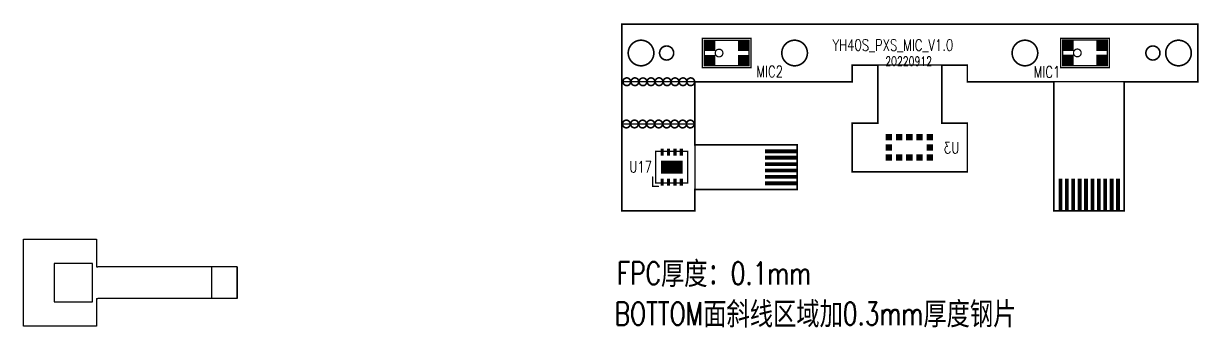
# Model space of a CAD drawing. Extents: x -144 to 4730, y -3845 to 502.
# Drawn here: x 1197.8 to 1289.6, y -3844.9 to -3821.1 of the extents above; entities that cross this region are included whole.
import ezdxf

# ---------------------------------------------------------------- set-up
doc = ezdxf.new("R2010")
doc.units = 0
doc.header["$LTSCALE"] = 15
doc.header["$MEASUREMENT"] = 0
doc.linetypes.add('KEEPOUT_00001000$0', pattern=[2, 1, 1])
doc.layers.get('0').update_dxf_attribs({"linetype": 'CONTINUOUS'})
for name, color, linetype in [('BOARD_CUTOUT_00', 254, 'CONTINUOUS'), ('BOARD_OUTLINE_00', 254, 'CONTINUOUS'), ('DRIL_PLTE_THRU_01', 16, 'CONTINUOUS'), ('DRIL_PLTE_THRU_02', 176, 'CONTINUOUS'), ('KEEPOUT_02', 67, 'CONTINUOUS'), ('PADS_BOT', 5, 'CONTINUOUS'), ('PADS_INNER', 1, 'CONTINUOUS'), ('PADS_TOP', 1, 'CONTINUOUS'), ('PART_NAME_01', 254, 'CONTINUOUS'), ('PART_NAME_02', 183, 'CONTINUOUS'), ('PART_TOP_2DLINE_01', 254, 'CONTINUOUS'), ('TEXT_01', 1, 'CONTINUOUS'), ('TEXT_26', 6, 'CONTINUOUS')]:
    doc.layers.add(name, color=color, linetype=linetype)
doc.styles.add('W0$1016', font='simplex', dxfattribs={"width": 0.75})
doc.styles.add('W0$127', font='simplex', dxfattribs={"width": 0.75})
doc.styles.add('W0$254', font='simplex', dxfattribs={"width": 0.75})

# ---------------------------------------------------------------- blocks, each defined once
blk = doc.blocks.new('SMOOTH_0$127')
at = {"const_width": 0.0635}
blk.add_lwpolyline([(-0.03175, 0, 1), (0.03175, 0, 1)], format="xyb", close=True, dxfattribs=at)
blk = doc.blocks.new('BOARD_68')
at = {"layer": 'BOARD_CUTOUT_00', "const_width": 0.127}
for points in [[(0.392, 12.35, 1), (2.392, 12.35, 1)], [(2.842, 12.35, 1), (3.942, 12.35, 1)], [(12.392, 12.35, 1), (14.392, 12.35, 1)], [(30.392, 12.35, 1), (32.392, 12.35, 1)], [(40.842, 12.35, 1), (41.942, 12.35, 1)], [(42.392, 12.35, 1), (44.392, 12.35, 1)], [(0.578, 10.1, 1), (-0.022, 10.1, 1)], [(0.912, 10.401, 1), (0.912, 9.801, 1)], [(1.843, 10.096, 1), (1.243, 10.096, 1)], [(2.471, 10.1, 1), (1.871, 10.1, 1)], [(3.1, 10.102, 1), (2.5, 10.102, 1)], [(3.724, 10.098, 1), (3.124, 10.098, 1)], [(4.347, 10.097, 1), (3.747, 10.097, 1)], [(4.971, 10.098, 1), (4.371, 10.098, 1)], [(5.573, 10.098, 1), (4.973, 10.098, 1)], [(0.547, 6.791, 1), (-0.053, 6.791, 1)], [(0.881, 7.093, 1), (0.881, 6.493, 1)], [(1.812, 6.787, 1), (1.212, 6.787, 1)], [(2.44, 6.792, 1), (1.84, 6.792, 1)], [(3.069, 6.794, 1), (2.469, 6.794, 1)], [(3.693, 6.789, 1), (3.093, 6.789, 1)], [(4.316, 6.789, 1), (3.716, 6.789, 1)], [(4.94, 6.789, 1), (4.34, 6.789, 1)], [(5.542, 6.789, 1), (4.942, 6.789, 1)]]:
    blk.add_lwpolyline(points, format="xyb", close=True, dxfattribs=at)
at = {"layer": 'BOARD_OUTLINE_00', "const_width": 0.127}
blk.add_lwpolyline([(-0.107, 0), (5.593, 0), (5.593, 1.65), (13.593, 1.65), (13.593, 5.15), (5.592, 5.15), (5.592, 10.1), (17.892, 10.1), (17.892, 11.4), (19.892, 11.4), (19.892, 6.85), (17.892, 6.85), (17.892, 3.05), (26.892, 3.05), (26.892, 6.85), (24.892, 6.85), (24.892, 11.401), (26.892, 11.401), (26.892, 10.1), (33.643, 10.1), (33.643, 0), (39.142, 0), (39.142, 10.101), (44.892, 10.101), (44.892, 14.601), (-0.107, 14.601)], close=True, dxfattribs=at)
at = {"layer": 'BOARD_OUTLINE_00'}
for p in [(-0.107, 14.601), (44.892, 14.601), (17.892, 11.4), (19.892, 11.4), (24.892, 11.401), (26.892, 11.401), (5.592, 10.1), (17.892, 10.1), (26.892, 10.1), (33.643, 10.1), (39.142, 10.101), (44.892, 10.101), (17.892, 6.85), (19.892, 6.85), (24.892, 6.85), (26.892, 6.85), (5.592, 5.15), (13.593, 5.15), (17.892, 3.05), (26.892, 3.05), (5.593, 1.65), (13.593, 1.65), (-0.107, 0), (5.593, 0), (33.643, 0), (39.142, 0)]:
    blk.add_blockref('SMOOTH_0$127', p, dxfattribs=at)
blk = doc.blocks.new('KEEPOUT_69')
at = {"layer": 'KEEPOUT_02', "linetype": 'KEEPOUT_00001000$0'}
blk.add_lwpolyline([(0.781304, -0.58674), (6.480556, -0.58674), (6.480556, -7.38759), (0.781304, -7.38759)], close=True, dxfattribs=at)
blk = doc.blocks.new('KEEPOUT_70')
at = {"layer": 'KEEPOUT_02', "linetype": 'KEEPOUT_00001000$0'}
blk.add_lwpolyline([(0.14605, -0.131826), (45.146722, -0.131826), (45.146722, -4.631436), (27.145488, -4.631436), (27.145488, -3.332226), (18.146268, -3.332226), (18.146268, -4.632198), (0.14605, -4.632198)], close=True, dxfattribs=at)
blk = doc.blocks.new('DRIL_HOLE_0')
blk.add_lwpolyline([(0, 0, 1), (0, 0, 1)], format="xyb", close=True)
blk = doc.blocks.new('PAD_0')
blk.add_lwpolyline([(0, 0, 1), (0, 0, 1)], format="xyb", close=True)
blk = doc.blocks.new('PAD_1')
at = {"const_width": 0.3}
blk.add_lwpolyline([(-1.25, 0), (1.25, 0)], dxfattribs=at)
blk = doc.blocks.new('STK_BOT_5')
at = {"layer": 'DRIL_PLTE_THRU_01'}
blk.add_blockref('DRIL_HOLE_0', (0, 0), dxfattribs=at)
at = {"layer": 'DRIL_PLTE_THRU_02'}
blk.add_blockref('DRIL_HOLE_0', (0, 0), dxfattribs=at)
at = {"layer": 'PADS_BOT', "rotation": 90}
blk.add_blockref('PAD_1', (0, 0), dxfattribs=at)
at = {"layer": 'PADS_INNER'}
blk.add_blockref('PAD_0', (0, 0), dxfattribs=at)
at = {"layer": 'PADS_TOP'}
blk.add_blockref('PAD_0', (0, 0), dxfattribs=at)
blk = doc.blocks.new('SYM_BOT_3')
for p in [(-2.75, 0), (-2.25, 0), (-1.75, 0), (-1.25, 0), (-0.75, 0), (-0.25, 0), (0.25, 0), (0.75, 0), (1.25, 0), (1.75, 0)]:
    blk.add_blockref('STK_BOT_5', p)
blk = doc.blocks.new('PART_BOT_0')
blk.add_blockref('SYM_BOT_3', (0, 0))
blk = doc.blocks.new('SMOOTH_0$1')
at = {"const_width": 0.05}
blk.add_lwpolyline([(-0.025, 0, 1), (0.025, 0, 1)], format="xyb", close=True, dxfattribs=at)
blk = doc.blocks.new('PART_BODY_TOP_3')
at = {"layer": 'PART_TOP_2DLINE_01', "const_width": 0.1}
blk.add_lwpolyline([(-1.51, 1.04), (-1.51, 1.5), (-0.77, 1.5)], dxfattribs=at)
blk.add_lwpolyline([(-1.25, 1.25), (1.25, 1.25), (1.25, -1.25), (-1.25, -1.25)], close=True, dxfattribs=at)
at = {"layer": 'PART_TOP_2DLINE_01'}
for p in [(-1.51, 1.5), (-1.51, 1.04), (-1.25, 1.25), (-0.77, 1.5), (1.25, 1.25), (-1.25, -1.25), (1.25, -1.25)]:
    blk.add_blockref('SMOOTH_0$1', p, dxfattribs=at)
blk = doc.blocks.new('PAD_2')
at = {"const_width": 0.25}
blk.add_lwpolyline([(-0.275, 0), (0.275, 0)], dxfattribs=at)
blk = doc.blocks.new('STK_TOP_7')
at = {"layer": 'DRIL_PLTE_THRU_01'}
blk.add_blockref('DRIL_HOLE_0', (0, 0), dxfattribs=at)
at = {"layer": 'DRIL_PLTE_THRU_02'}
blk.add_blockref('DRIL_HOLE_0', (0, 0), dxfattribs=at)
at = {"layer": 'PADS_BOT'}
blk.add_blockref('PAD_0', (0, 0), dxfattribs=at)
at = {"layer": 'PADS_INNER'}
blk.add_blockref('PAD_0', (0, 0), dxfattribs=at)
at = {"layer": 'PADS_TOP'}
blk.add_blockref('PAD_2', (0, 0), dxfattribs=at)
blk = doc.blocks.new('PAD_3')
at = {"const_width": 1}
blk.add_lwpolyline([(-0.85, 0), (0.85, 0)], dxfattribs=at)
blk = doc.blocks.new('STK_TOP_8')
at = {"layer": 'DRIL_PLTE_THRU_01'}
blk.add_blockref('DRIL_HOLE_0', (0, 0), dxfattribs=at)
at = {"layer": 'DRIL_PLTE_THRU_02'}
blk.add_blockref('DRIL_HOLE_0', (0, 0), dxfattribs=at)
at = {"layer": 'PADS_BOT'}
blk.add_blockref('PAD_0', (0, 0), dxfattribs=at)
at = {"layer": 'PADS_INNER'}
blk.add_blockref('PAD_0', (0, 0), dxfattribs=at)
at = {"layer": 'PADS_TOP', "rotation": 90}
blk.add_blockref('PAD_3', (0, 0), dxfattribs=at)
blk = doc.blocks.new('SYM_TOP_5')
for name, p in [('PART_BODY_TOP_3', (0, 0)), ('STK_TOP_8', (0, 0)), ('STK_TOP_7', (-1.175, 0.75)), ('STK_TOP_7', (-1.175, 0.25)), ('STK_TOP_7', (1.175, 0.75)), ('STK_TOP_7', (1.175, 0.25)), ('STK_TOP_7', (-1.175, -0.25)), ('STK_TOP_7', (-1.175, -0.75)), ('STK_TOP_7', (1.175, -0.25)), ('STK_TOP_7', (1.175, -0.75))]:
    blk.add_blockref(name, p)
blk = doc.blocks.new('PART_TOP_1')
blk.add_blockref('SYM_TOP_5', (0, 0))
at = {"layer": 'PART_NAME_01', "style": 'W0$127', "width": 0.75}
blk.add_text('U17', height=0.889, rotation=270, dxfattribs=at).set_placement((-0.42037, 3.311652))
blk = doc.blocks.new('PART_BODY_TOP_4')
at = {"layer": 'PART_TOP_2DLINE_01', "const_width": 0.1}
for points in [[(-1.15, 1.9), (1.15, 1.9), (1.15, -1.9), (-1.15, -1.9)], [(-1, 1.75), (1, 1.75), (1, -1.75), (-1, -1.75)]]:
    blk.add_lwpolyline(points, close=True, dxfattribs=at)
blk.add_lwpolyline([(0.3, 0.6, 1), (-0.3, 0.6, 1)], format="xyb", close=True, dxfattribs=at)
at = {"layer": 'PART_TOP_2DLINE_01'}
for p in [(-1.15, 1.9), (1.15, 1.9), (-1, 1.75), (1, 1.75), (-1, -1.75), (1, -1.75), (-1.15, -1.9), (1.15, -1.9)]:
    blk.add_blockref('SMOOTH_0$1', p, dxfattribs=at)
blk = doc.blocks.new('PAD_4')
at = {"const_width": 0.9}
blk.add_lwpolyline([(-0.45, 0), (0.45, 0)], dxfattribs=at)
blk = doc.blocks.new('STK_TOP_9')
at = {"layer": 'DRIL_PLTE_THRU_01'}
blk.add_blockref('DRIL_HOLE_0', (0, 0), dxfattribs=at)
at = {"layer": 'DRIL_PLTE_THRU_02'}
blk.add_blockref('DRIL_HOLE_0', (0, 0), dxfattribs=at)
at = {"layer": 'PADS_BOT'}
blk.add_blockref('PAD_0', (0, 0), dxfattribs=at)
at = {"layer": 'PADS_INNER'}
blk.add_blockref('PAD_0', (0, 0), dxfattribs=at)
at = {"layer": 'PADS_TOP'}
blk.add_blockref('PAD_4', (0, 0), dxfattribs=at)
blk = doc.blocks.new('SYM_TOP_6')
for name, p in [('PART_BODY_TOP_4', (0, 0)), ('STK_TOP_9', (-0.6, 1.33)), ('STK_TOP_9', (0.6, 1.33)), ('STK_TOP_9', (-0.6, -1.33)), ('STK_TOP_9', (0.6, -1.33))]:
    blk.add_blockref(name, p)
blk = doc.blocks.new('PART_TOP_2')
blk.add_blockref('SYM_TOP_6', (0, 0))
at = {"layer": 'PART_NAME_01', "style": 'W0$127', "width": 0.75}
blk.add_text('MIC1', height=0.889, rotation=270, dxfattribs=at).set_placement((-1.937, 4.015))
blk = doc.blocks.new('PART_TOP_3')
blk.add_blockref('SYM_TOP_6', (0, 0))
at = {"layer": 'PART_NAME_01', "style": 'W0$127', "width": 0.75}
blk.add_text('MIC2', height=0.889, rotation=270, dxfattribs=at).set_placement((-1.897, -2.314))
blk = doc.blocks.new('SYM_BOT_7')
for p in [(-1.25, 0), (-0.75, 0), (-0.25, 0), (0.25, 0), (0.75, 0), (1.25, 0)]:
    blk.add_blockref('STK_BOT_5', p)
blk = doc.blocks.new('PART_BOT_4')
blk.add_blockref('SYM_BOT_7', (0, 0))
blk = doc.blocks.new('PAD_5')
at = {"const_width": 0.5}
blk.add_lwpolyline([(-0.25, 0), (0.25, 0)], dxfattribs=at)
blk = doc.blocks.new('STK_BOT_6')
at = {"layer": 'DRIL_PLTE_THRU_01'}
blk.add_blockref('DRIL_HOLE_0', (0, 0), dxfattribs=at)
at = {"layer": 'DRIL_PLTE_THRU_02'}
blk.add_blockref('DRIL_HOLE_0', (0, 0), dxfattribs=at)
at = {"layer": 'PADS_BOT'}
blk.add_blockref('PAD_5', (0, 0), dxfattribs=at)
at = {"layer": 'PADS_INNER'}
blk.add_blockref('PAD_0', (0, 0), dxfattribs=at)
at = {"layer": 'PADS_TOP'}
blk.add_blockref('PAD_0', (0, 0), dxfattribs=at)
blk = doc.blocks.new('SYM_BOT_4')
for p in [(-1.6, 0.8), (-0.8, 0.8), (0, 0.8), (0.8, 0.8), (1.6, 0.8), (-1.6, 0), (1.6, 0), (-1.6, -0.8), (-0.8, -0.8), (0, -0.8), (0.8, -0.8), (1.6, -0.8)]:
    blk.add_blockref('STK_BOT_6', p)
blk = doc.blocks.new('PART_BOT_5')
blk.add_blockref('SYM_BOT_4', (0, 0))
at = {"layer": 'PART_NAME_02', "style": 'W0$127', "width": 0.75}
blk.add_text('U3', height=0.889, dxfattribs=at).set_placement((-3.900424, -0.470408))

msp = doc.modelspace()

# ---------------------------------------------------------------- linework, layer by layer
at = {"color": 7, "linetype": 'Continuous'}
for p, q in [((1197.826, -3838.03), (1203.526, -3838.03)), ((1197.826, -3844.83), (1197.826, -3838.03)), ((1203.526, -3838.03), (1203.526, -3840.18)), ((1203.226, -3839.93), (1200.226, -3839.93)), ((1200.226, -3839.93), (1200.226, -3842.93)), ((1203.226, -3842.93), (1203.226, -3839.93)), ((1203.526, -3840.18), (1203.626, -3840.18)), ((1214.526, -3840.18), (1203.626, -3840.18)), ((1212.526, -3840.18), (1212.526, -3842.68)), ((1214.526, -3842.68), (1214.526, -3840.18)), ((1214.526, -3840.18), (1214.526, -3842.68)), ((1203.526, -3842.68), (1203.626, -3842.68)), ((1203.526, -3842.68), (1203.526, -3844.83)), ((1214.526, -3842.68), (1203.626, -3842.68)), ((1200.226, -3842.93), (1203.226, -3842.93)), ((1203.526, -3844.83), (1197.826, -3844.83))]:
    msp.add_line(p, q, dxfattribs=at)

# ---------------------------------------------------------------- block references
for name, p in [('BOARD_68', (1244.693, -3835.794)), ('KEEPOUT_70', (1244.439, -3821.062)), ('KEEPOUT_69', (1243.803, -3828.406))]:
    msp.add_blockref(name, p)
at = {"rotation": 90}
for name, p in [('PART_TOP_3', (1252.781, -3823.446)), ('PART_TOP_2', (1280.78, -3823.435)), ('PART_TOP_1', (1248.486, -3832.384))]:
    msp.add_blockref(name, p, dxfattribs=at)
at = {"xscale": -1}
msp.add_blockref('PART_BOT_5', (1267.052, -3830.837), dxfattribs=at)
for name, p, rotation in [('PART_BOT_4', (1257.034, -3832.394), 90), ('PART_BOT_0', (1281.61, -3834.545), 180)]:
    msp.add_blockref(name, p, dxfattribs=dict(at, rotation=rotation))

# ---------------------------------------------------------------- texts
at = {"layer": 'TEXT_01', "style": 'W0$254', "width": 0.75}
for s, p in [('FPC厚度：0.1mm', (1244.21, -3841.586)), ('BOTTOM面斜线区域加0.3mm厚度钢片', (1244.029, -3844.746))]:
    msp.add_text(s, height=1.778, dxfattribs=at).set_placement(p)
at = {"layer": 'TEXT_26', "width": 0.75}
for s, height, style, p in [('YH40S_PXS_MIC_V1.0', 0.889, 'W0$127', (1261.05, -3823.267)), ('20220912', 0.7112, 'W0$1016', (1265.169, -3824.44))]:
    msp.add_text(s, height=height, dxfattribs=dict(at, style=style)).set_placement(p)

doc.saveas('drawing.dxf')
